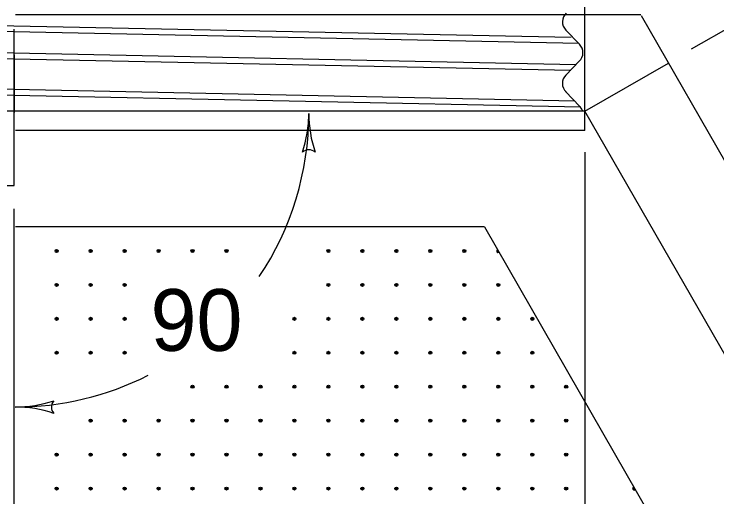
# Model space of a CAD drawing. Extents: x 1000 to 1036.3, y 1000 to 1022.
# Drawn here: x 1012.034 to 1014.312, y 1017.803 to 1019.37 of the extents above; entities that cross this region are included whole.
import ezdxf

# ---------------------------------------------------------------- set-up
doc = ezdxf.new("R2010")
doc.units = 0
doc.layers.add('Level 1', color=7, linetype='Continuous')

msp = doc.modelspace()

# ---------------------------------------------------------------- linework, layer by layer
at = {"layer": 'Level 1'}
for p, q in [((1013.8841, 1018.9926), (1013.8841, 1020.1189)), ((1014.2298, 1019.2569), (1015.4819, 1019.9758)), ((1010.2082, 1019.3509), (1013.8648, 1019.2758)), ((1010.2256, 1019.3692), (1013.84, 1019.2949)), ((1014.0653, 1019.368), (1012.0383, 1019.368)), ((1015.791, 1016.3623), (1014.0673, 1019.3642)), ((1012.0343, 1018.8134), (1012.0343, 1019.3208)), ((1013.8217, 1019.3193), (1013.8677, 1019.2709)), ((1010.2155, 1019.2812), (1013.8547, 1019.2064)), ((1010.2337, 1019.262), (1013.8391, 1019.1878)), ((1012.0354, 1019.0506), (1012.0354, 1019.2382)), ((1013.8677, 1019.2192), (1013.8217, 1019.1708)), ((1013.8841, 1019.0553), (1014.1554, 1019.211)), ((1010.2026, 1019.1451), (1013.8707, 1019.0695)), ((1010.2202, 1019.1634), (1013.8521, 1019.0887)), ((1013.8217, 1019.1191), (1013.8677, 1019.0707)), ((1013.8841, 1019.0553), (1010.1867, 1019.0553)), ((1015.5197, 1016.2065), (1013.8841, 1019.0553)), ((1013.8841, 1018.9926), (1012.0383, 1018.9926)), ((1013.8841, 1018.9217), (1013.8841, 1015.8815)), ((1011.0442, 1018.8134), (1012.0343, 1018.8134)), ((1012.0343, 1015.6002), (1012.0343, 1018.7382)), ((1013.5584, 1018.6799), (1012.0383, 1018.6799)), ((1013.5584, 1018.6799), (1014.7081, 1016.6758))]:
    msp.add_line(p, q, dxfattribs=at)
for centre, radius in [((1012.1717, 1018.6015), 0.00501), ((1012.1717, 1018.6015), 0.0025), ((1012.2819, 1018.6015), 0.00501), ((1012.2819, 1018.6015), 0.0025), ((1012.392, 1018.6015), 0.00501), ((1012.392, 1018.6015), 0.0025), ((1012.5021, 1018.6015), 0.00501), ((1012.5021, 1018.6015), 0.0025), ((1012.6122, 1018.6015), 0.00501), ((1012.6122, 1018.6015), 0.0025), ((1012.7224, 1018.6015), 0.00501), ((1012.7224, 1018.6015), 0.0025), ((1013.0528, 1018.6015), 0.00501), ((1013.0528, 1018.6015), 0.0025), ((1013.1629, 1018.6015), 0.00501), ((1013.1629, 1018.6015), 0.0025), ((1013.273, 1018.6015), 0.00501), ((1013.273, 1018.6015), 0.0025), ((1013.3831, 1018.6015), 0.00501), ((1013.3831, 1018.6015), 0.0025), ((1013.4933, 1018.6015), 0.00501), ((1013.4933, 1018.6015), 0.0025), ((1012.1717, 1018.4914), 0.00501), ((1012.1717, 1018.4914), 0.0025), ((1012.2819, 1018.4914), 0.00501), ((1012.2819, 1018.4914), 0.0025), ((1012.392, 1018.4914), 0.00501), ((1012.392, 1018.4914), 0.0025), ((1013.0528, 1018.4914), 0.00501), ((1013.0528, 1018.4914), 0.0025), ((1013.1629, 1018.4914), 0.00501), ((1013.1629, 1018.4914), 0.0025), ((1013.273, 1018.4914), 0.00501), ((1013.273, 1018.4914), 0.0025), ((1013.3831, 1018.4914), 0.00501), ((1013.3831, 1018.4914), 0.0025), ((1013.4933, 1018.4914), 0.00501), ((1013.4933, 1018.4914), 0.0025), ((1013.6034, 1018.4914), 0.00501), ((1013.6034, 1018.4914), 0.0025), ((1012.1717, 1018.3812), 0.00501), ((1012.1717, 1018.3812), 0.0025), ((1012.2819, 1018.3812), 0.00501), ((1012.2819, 1018.3812), 0.0025), ((1012.392, 1018.3812), 0.00501), ((1012.392, 1018.3812), 0.0025), ((1012.9426, 1018.3812), 0.00501), ((1012.9426, 1018.3812), 0.0025), ((1013.0528, 1018.3812), 0.00501), ((1013.0528, 1018.3812), 0.0025), ((1013.1629, 1018.3812), 0.00501), ((1013.1629, 1018.3812), 0.0025), ((1013.273, 1018.3812), 0.00501), ((1013.273, 1018.3812), 0.0025), ((1013.3831, 1018.3812), 0.00501), ((1013.3831, 1018.3812), 0.0025), ((1013.4933, 1018.3812), 0.00501), ((1013.4933, 1018.3812), 0.0025), ((1013.6034, 1018.3812), 0.00501), ((1013.6034, 1018.3812), 0.0025), ((1013.7135, 1018.3812), 0.00501), ((1013.7135, 1018.3812), 0.0025), ((1012.1717, 1018.2711), 0.00501), ((1012.1717, 1018.2711), 0.0025), ((1012.2819, 1018.2711), 0.00501), ((1012.2819, 1018.2711), 0.0025), ((1012.392, 1018.2711), 0.00501), ((1012.392, 1018.2711), 0.0025), ((1012.9426, 1018.2711), 0.00501), ((1012.9426, 1018.2711), 0.0025), ((1013.0528, 1018.2711), 0.00501), ((1013.0528, 1018.2711), 0.0025), ((1013.1629, 1018.2711), 0.00501), ((1013.1629, 1018.2711), 0.0025), ((1013.273, 1018.2711), 0.00501), ((1013.273, 1018.2711), 0.0025), ((1013.3831, 1018.2711), 0.00501), ((1013.3831, 1018.2711), 0.0025), ((1013.4933, 1018.2711), 0.00501), ((1013.4933, 1018.2711), 0.0025), ((1013.6034, 1018.2711), 0.00501), ((1013.6034, 1018.2711), 0.0025), ((1013.7135, 1018.2711), 0.00501), ((1013.7135, 1018.2711), 0.0025), ((1012.6122, 1018.161), 0.00501), ((1012.6122, 1018.161), 0.0025), ((1012.7224, 1018.161), 0.00501), ((1012.7224, 1018.161), 0.0025), ((1012.8325, 1018.161), 0.00501), ((1012.8325, 1018.161), 0.0025), ((1012.9426, 1018.161), 0.00501), ((1012.9426, 1018.161), 0.0025), ((1013.0528, 1018.161), 0.00501), ((1013.0528, 1018.161), 0.0025), ((1013.1629, 1018.161), 0.00501), ((1013.1629, 1018.161), 0.0025), ((1013.273, 1018.161), 0.00501), ((1013.273, 1018.161), 0.0025), ((1013.3831, 1018.161), 0.00501), ((1013.3831, 1018.161), 0.0025), ((1013.4933, 1018.161), 0.00501), ((1013.4933, 1018.161), 0.0025), ((1013.6034, 1018.161), 0.00501), ((1013.6034, 1018.161), 0.0025), ((1013.7135, 1018.161), 0.00501), ((1013.7135, 1018.161), 0.0025), ((1013.8236, 1018.161), 0.00501), ((1013.8236, 1018.161), 0.0025), ((1012.2819, 1018.0509), 0.00501), ((1012.2819, 1018.0509), 0.0025), ((1012.392, 1018.0509), 0.00501), ((1012.392, 1018.0509), 0.0025), ((1012.5021, 1018.0509), 0.00501), ((1012.5021, 1018.0509), 0.0025), ((1012.6122, 1018.0509), 0.00501), ((1012.6122, 1018.0509), 0.0025), ((1012.7224, 1018.0509), 0.00501), ((1012.7224, 1018.0509), 0.0025), ((1012.8325, 1018.0509), 0.00501), ((1012.8325, 1018.0509), 0.0025), ((1012.9426, 1018.0509), 0.00501), ((1012.9426, 1018.0509), 0.0025), ((1013.0528, 1018.0509), 0.00501), ((1013.0528, 1018.0509), 0.0025), ((1013.1629, 1018.0509), 0.00501), ((1013.1629, 1018.0509), 0.0025), ((1013.273, 1018.0509), 0.00501), ((1013.273, 1018.0509), 0.0025), ((1013.3831, 1018.0509), 0.00501), ((1013.3831, 1018.0509), 0.0025), ((1013.4933, 1018.0509), 0.00501), ((1013.4933, 1018.0509), 0.0025), ((1013.6034, 1018.0509), 0.00501), ((1013.6034, 1018.0509), 0.0025), ((1013.7135, 1018.0509), 0.00501), ((1013.7135, 1018.0509), 0.0025), ((1013.8236, 1018.0509), 0.00501), ((1013.8236, 1018.0509), 0.0025), ((1012.1717, 1017.9407), 0.00501), ((1012.1717, 1017.9407), 0.0025), ((1012.2819, 1017.9407), 0.00501), ((1012.2819, 1017.9407), 0.0025), ((1012.392, 1017.9407), 0.00501), ((1012.392, 1017.9407), 0.0025), ((1012.5021, 1017.9407), 0.00501), ((1012.5021, 1017.9407), 0.0025), ((1012.6122, 1017.9407), 0.00501), ((1012.6122, 1017.9407), 0.0025), ((1012.7224, 1017.9407), 0.00501), ((1012.7224, 1017.9407), 0.0025), ((1012.8325, 1017.9407), 0.00501), ((1012.8325, 1017.9407), 0.0025), ((1012.9426, 1017.9407), 0.00501), ((1012.9426, 1017.9407), 0.0025), ((1013.0528, 1017.9407), 0.00501), ((1013.0528, 1017.9407), 0.0025), ((1013.1629, 1017.9407), 0.00501), ((1013.1629, 1017.9407), 0.0025), ((1013.273, 1017.9407), 0.00501), ((1013.273, 1017.9407), 0.0025), ((1013.3831, 1017.9407), 0.00501), ((1013.3831, 1017.9407), 0.0025), ((1013.4933, 1017.9407), 0.00501), ((1013.4933, 1017.9407), 0.0025), ((1013.6034, 1017.9407), 0.00501), ((1013.6034, 1017.9407), 0.0025), ((1013.7135, 1017.9407), 0.00501), ((1013.7135, 1017.9407), 0.0025), ((1013.8236, 1017.9407), 0.00501), ((1013.8236, 1017.9407), 0.0025), ((1012.1717, 1017.8306), 0.00501), ((1012.1717, 1017.8306), 0.0025), ((1012.2819, 1017.8306), 0.00501), ((1012.2819, 1017.8306), 0.0025), ((1012.392, 1017.8306), 0.00501), ((1012.392, 1017.8306), 0.0025), ((1012.5021, 1017.8306), 0.00501), ((1012.5021, 1017.8306), 0.0025), ((1012.6122, 1017.8306), 0.00501), ((1012.6122, 1017.8306), 0.0025), ((1012.7224, 1017.8306), 0.00501), ((1012.7224, 1017.8306), 0.0025), ((1012.8325, 1017.8306), 0.00501), ((1012.8325, 1017.8306), 0.0025), ((1012.9426, 1017.8306), 0.00501), ((1012.9426, 1017.8306), 0.0025), ((1013.0528, 1017.8306), 0.00501), ((1013.0528, 1017.8306), 0.0025), ((1013.1629, 1017.8306), 0.00501), ((1013.1629, 1017.8306), 0.0025), ((1013.273, 1017.8306), 0.00501), ((1013.273, 1017.8306), 0.0025), ((1013.3831, 1017.8306), 0.00501), ((1013.3831, 1017.8306), 0.0025), ((1013.4933, 1017.8306), 0.00501), ((1013.4933, 1017.8306), 0.0025), ((1013.6034, 1017.8306), 0.00501), ((1013.6034, 1017.8306), 0.0025), ((1013.7135, 1017.8306), 0.00501), ((1013.7135, 1017.8306), 0.0025), ((1013.8236, 1017.8306), 0.00501), ((1013.8236, 1017.8306), 0.0025)]:
    msp.add_circle(centre, radius, dxfattribs=at)
for centre, radius, start, end in [((1013.8487, 1019.3451), 0.0375, 131.2147, 226.0823), ((1013.8404, 1019.245), 0.0375, 312.5198, 45.7524), ((1013.8487, 1019.1449), 0.0375, 133.7046, 227.3225), ((1013.8404, 1019.0448), 0.0375, 18.7513, 46.8103), ((1012.0371, 1019.0471), 0.9521, 326.2533, 0), ((1012.5978, 1019.0471), 0.3914, 341.3472, 359.9939), ((1013.3806, 1019.0471), 0.3914, 179.9878, 180), ((1013.3806, 1019.0471), 0.3914, 180, 198.6688), ((1012.9891, 1018.8983), 0.0313, 48.7746, 130.8913), ((1013.6034, 1018.6015), 0.00501, 120.1121, 299.5707), ((1013.6034, 1018.6015), 0.0025, 120.3828, 299.3), ((1012.0371, 1019.0471), 0.9521, 270, 296.9423), ((1012.0371, 1018.4864), 0.3914, 269.9878, 270), ((1012.0371, 1018.4864), 0.3914, 270, 288.6688), ((1012.0371, 1017.7036), 0.3914, 71.3472, 89.9939), ((1012.1859, 1018.0949), 0.0313, 138.7746, 220.8913), ((1014.0439, 1017.8306), 0.00501, 102.7411, 316.9417), ((1014.0439, 1017.8306), 0.0025, 83.8198, 335.8629)]:
    msp.add_arc(centre, radius, start, end, dxfattribs=at)

# ---------------------------------------------------------------- texts
msp.add_text('90', height=0.20023, dxfattribs=at).set_placement((1012.4762, 1018.2774))

doc.saveas('drawing.dxf')
